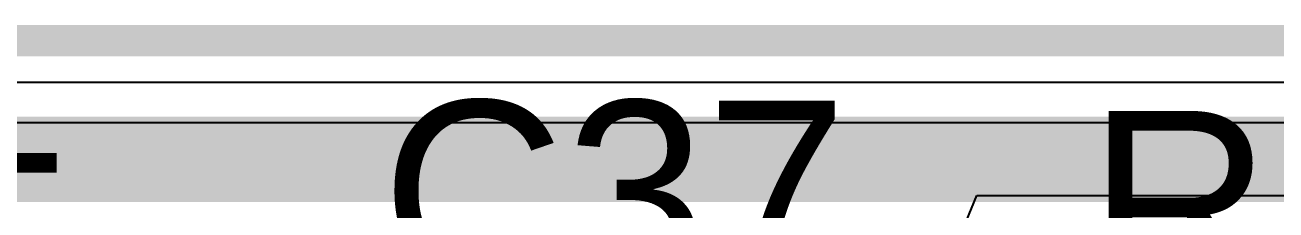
# Model space of a CAD drawing. Header units: inches. Extents: x -25 to 271, y -41 to 15.
# Drawn here: x 40.68 to 46.8, y 6.18 to 7.09 of the extents above; entities that cross this region are included whole.
import ezdxf

# ---------------------------------------------------------------- set-up
doc = ezdxf.new("R2010")
doc.units = ezdxf.units.IN
for name, color, linetype in [('Board_outline', 216, 'Continuous'), ('Bottom Layer', 5, 'Continuous'), ('Top Layer', 1, 'Continuous'), ('Top Overlay', 2, 'Continuous')]:
    doc.layers.add(name, color=color, linetype=linetype)
doc.styles.add('Arial', font='', dxfattribs={"height": 0.2})
doc.styles.get('Arial').set_extended_font_data('Arial')

msp = doc.modelspace()

# ---------------------------------------------------------------- linework, layer by layer
at = {"layer": 'Board_outline'}
msp.add_lwpolyline([(-16.5189, 7.0114, 0.1524, 0.1524, 0), (73.4811, 7.0114, 0.1524, 0.1524, 0)], format="xyseb", dxfattribs=at)
at = {"layer": 'Bottom Layer'}
for p, q in [((14.3928, 6.8075), (73.4812, 6.8075)), ((51.9817, 6.609), (28.2171, 6.609))]:
    msp.add_line(p, q, dxfattribs=at)
msp.add_lwpolyline([(28.2171, 6.35, 0.254, 0.254, 0), (51.9817, 6.35, 0.254, 0.254, 0)], format="xyseb", dxfattribs=at)
at = {"layer": 'Top Layer'}
for p, q in [((45.2856, 6.1267), (45.3382, 6.2537)), ((45.3382, 6.2537), (48.4647, 6.2537))]:
    msp.add_line(p, q, dxfattribs=at)
msp.add_lwpolyline([(-3.9341, 6.5127, 0.254, 0.254, 0), (48.572, 6.5127, 0.254, 0.254, 0)], format="xyseb", dxfattribs=at)

# ---------------------------------------------------------------- texts
at = {"layer": 'Top Overlay', "style": 'Arial'}
for s, p in [('C37', (42.4268, 5.8294)), ('R26', (45.8812, 5.7786)), ('U5', (39.353, 5.5727))]:
    msp.add_text(s, height=0.889, dxfattribs=at).set_placement(p)

doc.saveas('drawing.dxf')
